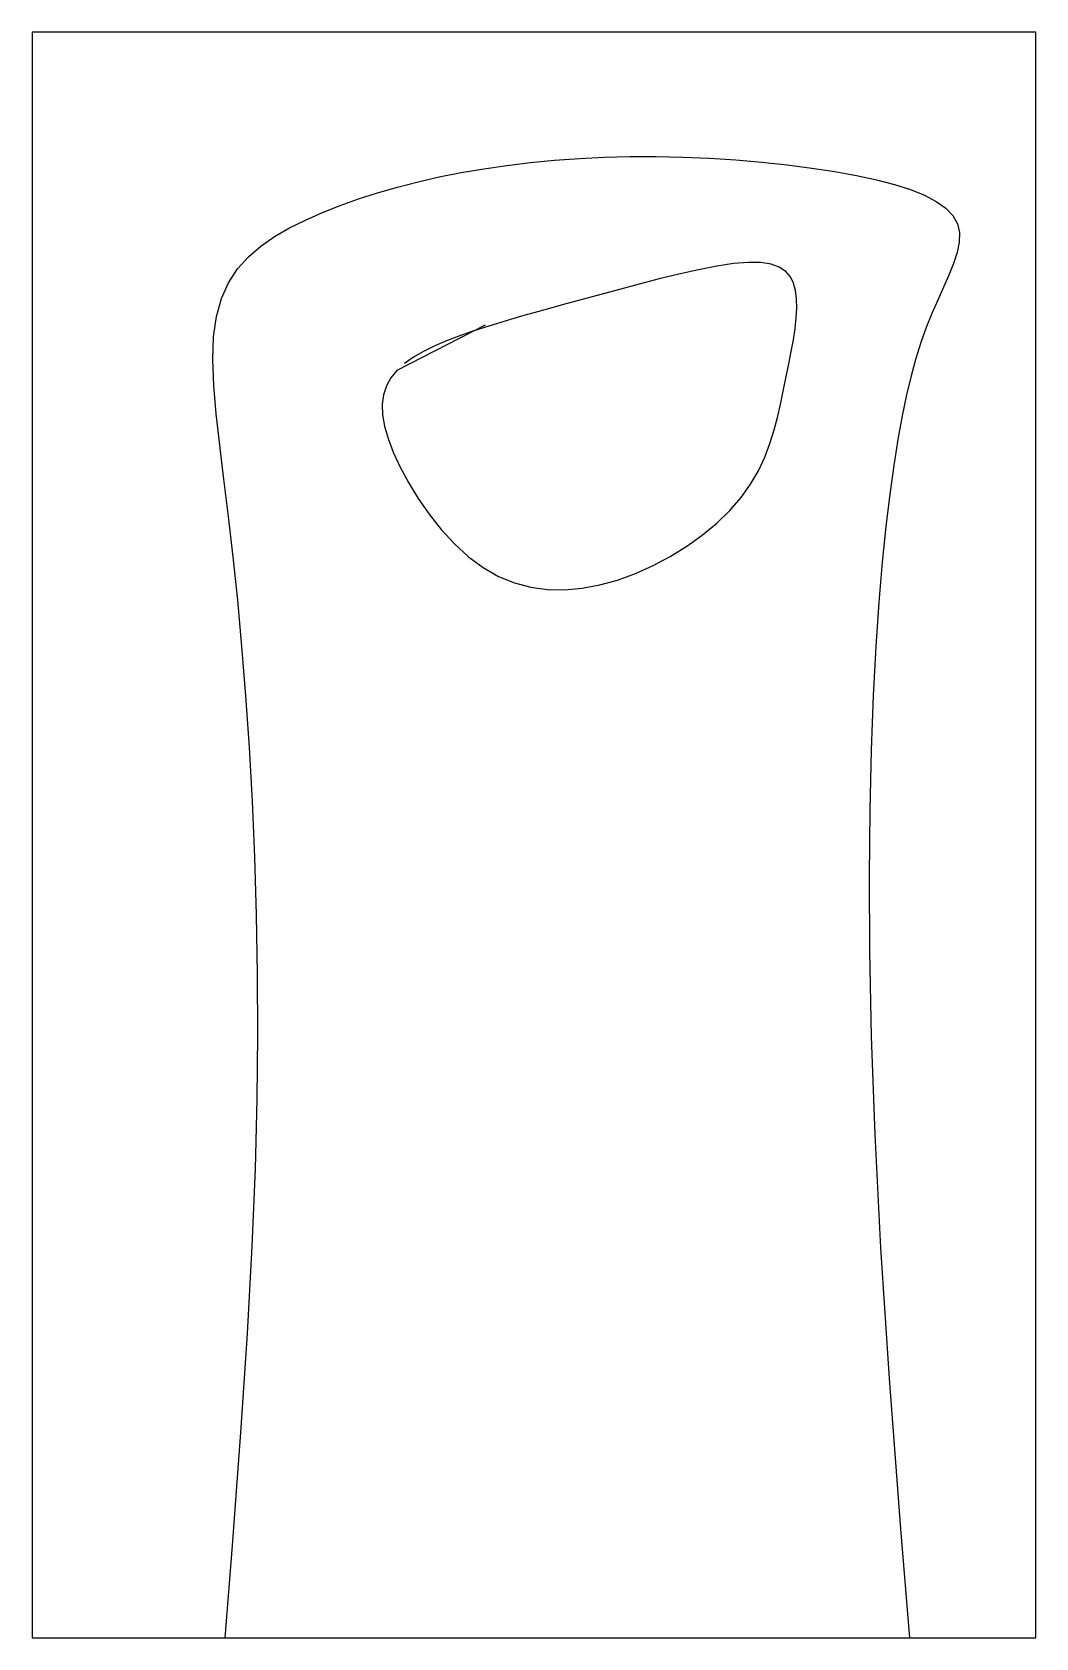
# Model space of a CAD drawing. Extents: x 8 to 87, y 2 to 129.
import ezdxf

# ---------------------------------------------------------------- set-up
doc = ezdxf.new("R2010")
doc.units = 0
doc.layers.add('Layer_1', color=7, linetype='CONTINUOUS')

msp = doc.modelspace()

# ---------------------------------------------------------------- linework, layer by layer
at = {"layer": 'Layer_1', "color": 1}
msp.add_lwpolyline([(87.0303, 2.293457), (87.0303, 128.785542), (7.972741, 128.785542), (7.972741, 2.293457), (87.0303, 2.293457), (87.0303, 2.293457)], dxfattribs=at)
at = {"layer": 'Layer_1', "color": 7}
for points in [[(23.179162, 2.293457), (23.765484, 9.573375), (24.421867, 18.481097), (24.929148, 26.283935), (25.301857, 33.149419), (25.554509, 39.245057), (25.70158, 44.738373), (25.757632, 49.796888), (25.737077, 54.588117), (25.653062, 59.248458), (25.512696, 63.7898), (25.321811, 68.192967), (25.085951, 72.438713), (24.811052, 76.507853), (24.50272, 80.38116), (24.16678, 84.039406), (23.808887, 87.463428), (23.43802, 90.638404), (23.075928, 93.567312), (22.747515, 96.257609), (22.477834, 98.716671), (22.29182, 100.951929), (22.214343, 102.970806), (22.270474, 104.780686), (22.485052, 106.389002), (22.876529, 107.805326), (23.436597, 109.047731), (24.150455, 110.136425), (25.003273, 111.091662), (25.980203, 111.933625), (27.066422, 112.682561), (28.247028, 113.3587), (29.507253, 113.982259), (30.834353, 114.569973), (32.224177, 115.124664), (33.674709, 115.645646), (35.183965, 116.132245), (36.749819, 116.58379), (38.37034, 116.999609), (40.043467, 117.379022), (41.767207, 117.721357), (43.539535, 118.025848), (45.358333, 118.29122), (47.221664, 118.516139), (49.12756, 118.699284), (51.073839, 118.839271), (53.058626, 118.934772), (55.079749, 118.98442), (57.135364, 118.986792), (59.22004, 118.941413), (61.315564, 118.850181), (63.400233, 118.715807), (65.452575, 118.540987), (67.450921, 118.328409), (69.373751, 118.080785), (71.199451, 117.80081), (72.906398, 117.491158), (74.475335, 117.153424), (75.895857, 116.784691), (77.159892, 116.380897), (78.259378, 115.937993), (79.186169, 115.451971), (79.932164, 114.918735), (80.489291, 114.334271), (80.849501, 113.694537), (81.010857, 112.996482), (80.996074, 112.241135), (80.834282, 111.43051), (80.554466, 110.56664), (80.185623, 109.651533), (79.756799, 108.687197), (79.29685, 107.675687), (78.834972, 106.619004), (78.394716, 105.515028), (77.978771, 104.344992), (77.5844, 103.085969), (77.2089, 101.71504), (76.84956, 100.209286), (76.503825, 98.545788), (76.168803, 96.701636), (75.841892, 94.653895), (75.521828, 92.378295), (75.213203, 89.845188), (74.922192, 87.023576), (74.654724, 83.882406), (74.416982, 80.390718), (74.214951, 76.517467), (74.054749, 72.231669), (73.942416, 67.50228), (73.888024, 62.273611), (73.917196, 56.391049), (74.059785, 49.675273), (74.345301, 41.946979), (74.803558, 33.02685), (75.464092, 22.735564), (76.356723, 10.89381), (77.088235, 2.293354)], [(43.66662, 105.698711), (36.702036, 102.132195), (36.224576, 101.548632), (35.8719, 100.915199), (35.64472, 100.225129), (35.543677, 99.471687), (35.569371, 98.648128), (35.722616, 97.747742), (36.003982, 96.76376), (36.414227, 95.689431), (36.952151, 94.525016), (37.609498, 93.298572), (38.376048, 92.045178), (39.2418, 90.799839), (40.196531, 89.597682), (41.230256, 88.473689), (42.332737, 87.46297), (43.493942, 86.600563), (44.704464, 85.914414), (45.958166, 85.404224), (47.249659, 85.062561), (48.573477, 84.882009), (49.924318, 84.85513), (51.296726, 84.974562), (52.685301, 85.232867), (54.08473, 85.622605), (55.487108, 86.135499), (56.875391, 86.759626), (58.229947, 87.482165), (59.531179, 88.290315), (60.759607, 89.171269), (61.895625, 90.112228), (62.919642, 91.100361), (63.81213, 92.122891), (64.559952, 93.168214), (65.175565, 94.229728), (65.677825, 95.302033), (66.085707, 96.379714), (66.418026, 97.457403), (66.693652, 98.529692), (66.931536, 99.591198), (67.15051, 100.636521), (67.36504, 101.660292), (67.57142, 102.65709), (67.761633, 103.621521), (67.927574, 104.548202), (68.061087, 105.431741), (68.154169, 106.266755), (68.198679, 107.047828), (68.186504, 107.769584), (68.108316, 108.426386), (67.949125, 109.011744), (67.692805, 109.518914), (67.323187, 109.941129), (66.82401, 110.271677), (66.179161, 110.503797), (65.372466, 110.630764), (64.387677, 110.645785), (63.217641, 110.546457), (61.891071, 110.347374), (60.445796, 110.067376), (58.919606, 109.725381), (57.350234, 109.340244), (55.775447, 108.930829), (54.23309, 108.516022), (52.760848, 108.114702), (51.387863, 107.741574), (50.108672, 107.394748), (48.909014, 107.068122), (47.77483, 106.755687), (46.691884, 106.451315), (45.646055, 106.148975), (44.623137, 105.84258), (43.609058, 105.526088), (42.594591, 105.193873), (41.590877, 104.842082), (40.614144, 104.467389), (39.68064, 104.066401), (38.806493, 103.635743), (38.007862, 103.172086), (37.300953, 102.671992)]]:
    msp.add_lwpolyline(points, dxfattribs=at)

doc.saveas('drawing.dxf')
